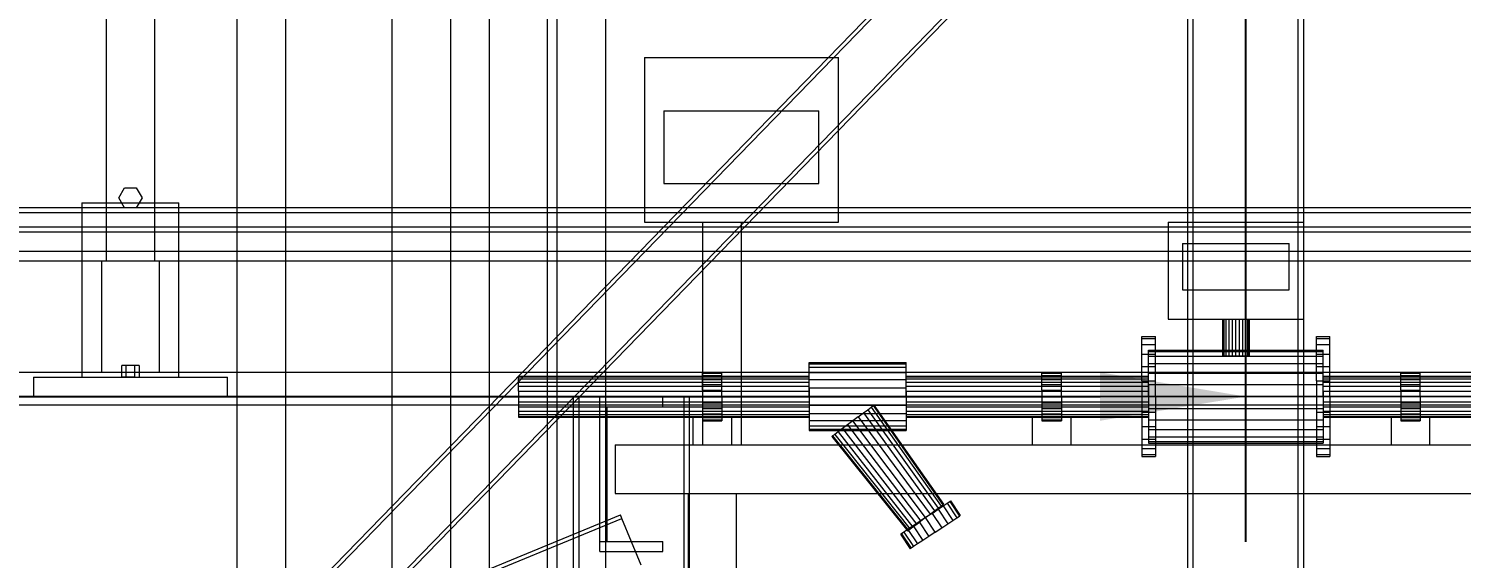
# Model space of a CAD drawing. Header units: millimetres. Extents: x -1970 to 34302, y -65268 to 6837.
# Drawn here: x 12015 to 13492, y 933 to 1480 of the extents above; entities that cross this region are included whole.
import ezdxf

# ---------------------------------------------------------------- set-up
doc = ezdxf.new("R2010")
doc.units = ezdxf.units.MM
for name, color, linetype, lineweight in [('COTAS_O', 1, 'Continuous', 0), ('COTAS_P', 1, 'Continuous', 0), ('lateral_dos-mix', 7, 'Continuous', 0), ('lateral_dosificador', 7, 'Continuous', 0), ('lateral_mezcladora', 7, 'Continuous', 0)]:
    doc.layers.add(name, color=color, linetype=linetype, lineweight=lineweight)
doc.dimstyles.new('R19_100', dxfattribs={"dimtxt": 250, "dimasz": 150, "dimexe": 150, "dimexo": 80, "dimgap": 100, "dimtad": 1, "dimtih": 1, "dimtoh": 1, "dimdsep": 46, "dimcen": 0.09, "dimadec": 0, "dimazin": 0, "dimtfac": 1, "dimtdec": 4, "dimtofl": 0, "dimtmove": 0, "dimatfit": 3, "dimfxl": 1, "dimtolj": 1, "dimtzin": 0, "dimarcsym": 0})

# ---------------------------------------------------------------- blocks, each defined once
blk = doc.blocks.new('*D14')
at = {"layer": 'COTAS_P', "color": 0, "lineweight": -2, "transparency": 16777216}
for p, q in [((11569.5, 1920), (11569.5, 950)), ((13269.5, 1920), (13269.5, 950)), ((11719.5, 1100), (13119.5, 1100))]:
    blk.add_line(p, q, dxfattribs=at)
at = {"layer": 'COTAS_P', "color": 0, "transparency": 16777216}
for points in [[(11719.5, 1125), (11719.5, 1075), (11569.5, 1100)], [(13119.5, 1125), (13119.5, 1075), (13269.5, 1100)]]:
    blk.add_solid(points, dxfattribs=at)
at = {"layer": 'Defpoints', "color": 0, "transparency": 16777216}
for p in [(11569.5, 2000), (13269.5, 2000), (13269.5, 1100)]:
    blk.add_point(p, dxfattribs=at)
blk = doc.blocks.new('*D16')
at = {"layer": 'COTAS_O', "color": 0, "lineweight": -2, "transparency": 16777216}
for p, q in [((10569.5, 1020), (10569.5, 50)), ((16769.5, 1020), (16769.5, 50)), ((10719.5, 200), (16619.5, 200))]:
    blk.add_line(p, q, dxfattribs=at)
at = {"layer": 'COTAS_O', "color": 0, "transparency": 16777216}
for points in [[(10719.5, 225), (10719.5, 175), (10569.5, 200)], [(16619.5, 225), (16619.5, 175), (16769.5, 200)]]:
    blk.add_solid(points, dxfattribs=at)
at = {"layer": 'Defpoints', "color": 0, "transparency": 16777216}
for p in [(10569.5, 1100), (16769.5, 1100), (16769.5, 200)]:
    blk.add_point(p, dxfattribs=at)

msp = doc.modelspace()

# ---------------------------------------------------------------- linework, layer by layer
at = {"layer": 'lateral_dos-mix'}
for p, q in [((12229.529, 20), (12229.529, 2717.5)), ((12279.529, 2717.5), (12279.529, 20)), ((12559.529, 20), (12559.529, 2717.5)), ((12609.529, 2717.5), (12609.529, 20)), ((12229.529, 20), (12229.529, 2422.5)), ((12279.529, 2422.5), (12279.529, 20)), ((12559.529, 20), (12559.529, 2422.5)), ((12609.529, 2422.5), (12609.529, 20)), ((12389.529, 20), (12389.529, 2277.101)), ((12449.529, 2277.101), (12449.529, 20))]:
    msp.add_line(p, q, dxfattribs=at)
at = {"layer": 'lateral_dosificador'}
for p, q in [((13209.529, 2000), (13209.529, 12)), ((13215.529, 12), (13215.529, 2000)), ((13323.529, 2000), (13323.529, 12)), ((13329.529, 12), (13329.529, 2000)), ((11548.01, 120.904), (13248.01, 1870.904)), ((11550.879, 118.116), (13250.879, 1868.116)), ((11588.178, 81.884), (13288.178, 1831.884)), ((11591.047, 79.096), (13291.047, 1829.096))]:
    msp.add_line(p, q, dxfattribs=at)
at = {"layer": 'lateral_mezcladora'}
for p, q in [((12489.529, 2610), (12489.529, 20)), ((12549.529, 20), (12549.529, 2610)), ((12094.529, 2270), (12094.529, 1240)), ((12144.529, 1240), (12144.529, 2270)), ((12649.529, 1450), (12849.529, 1450)), ((12649.529, 1450), (12649.529, 1280)), ((12849.529, 1280), (12849.529, 1450)), ((12669.529, 1395), (12829.529, 1395)), ((12669.529, 1395), (12669.529, 1320)), ((12829.529, 1320), (12829.529, 1395)), ((12107.529, 1305), (12113.529, 1315.392)), ((12113.529, 1315.392), (12125.529, 1315.392)), ((12125.529, 1315.392), (12131.529, 1305)), ((12669.529, 1320), (12829.529, 1320)), ((12113.529, 1294.608), (12107.529, 1305)), ((12131.529, 1305), (12125.529, 1294.608)), ((10569.529, 1295), (16769.529, 1295)), ((10594.529, 1290), (16169.529, 1290)), ((12069.529, 1300), (12169.529, 1300)), ((12069.529, 1300), (12069.529, 1120)), ((12125.529, 1294.608), (12113.529, 1294.608)), ((12169.529, 1120), (12169.529, 1300)), ((10569.529, 1275), (16769.529, 1275)), ((12649.529, 1280), (12849.529, 1280)), ((12709.529, 1280), (12749.529, 1280)), ((12709.529, 1280), (12709.529, 1050)), ((12749.529, 1050), (12749.529, 1280)), ((13189.529, 1280), (13329.529, 1280)), ((13189.529, 1280), (13189.529, 1180)), ((13329.529, 1180), (13329.529, 1280)), ((10594.529, 1270), (16169.529, 1270)), ((13204.529, 1258), (13314.529, 1258)), ((13204.529, 1258), (13204.529, 1210)), ((13314.529, 1210), (13314.529, 1258)), ((10569.529, 1250), (16769.529, 1250)), ((10569.529, 1240), (16769.529, 1240)), ((12089.529, 1240), (12149.529, 1240)), ((12089.529, 1240), (12089.529, 1125)), ((12094.529, 1240), (12144.529, 1240)), ((12149.529, 1125), (12149.529, 1240)), ((13204.529, 1210), (13314.529, 1210)), ((13189.529, 1180), (13329.529, 1180)), ((13245.529, 1180), (13246.006, 1180)), ((13245.529, 1180), (13245.529, 1142)), ((13246.006, 1180), (13247.404, 1180)), ((13246.006, 1142), (13246.006, 1180)), ((13247.404, 1180), (13249.629, 1180)), ((13247.404, 1142), (13247.404, 1180)), ((13249.629, 1180), (13252.529, 1180)), ((13249.629, 1142), (13249.629, 1180)), ((13252.529, 1180), (13255.905, 1180)), ((13252.529, 1142), (13252.529, 1180)), ((13255.905, 1180), (13259.529, 1180)), ((13255.905, 1142), (13255.905, 1180)), ((13259.529, 1180), (13263.152, 1180)), ((13259.529, 1142), (13259.529, 1180)), ((13263.152, 1180), (13266.529, 1180)), ((13263.152, 1142), (13263.152, 1180)), ((13266.529, 1180), (13269.428, 1180)), ((13266.529, 1142), (13266.529, 1180)), ((13269.428, 1180), (13271.653, 1180)), ((13269.428, 1142), (13269.428, 1180)), ((13271.653, 1180), (13273.052, 1180)), ((13271.653, 1142), (13271.653, 1180)), ((13273.052, 1180), (13273.529, 1180)), ((13273.052, 1142), (13273.052, 1180)), ((13273.529, 1142), (13273.529, 1180)), ((13162.529, 1159.887), (13162.529, 1162)), ((13162.529, 1162), (13176.529, 1162)), ((13162.529, 1153.694), (13162.529, 1159.887)), ((13162.529, 1159.887), (13176.529, 1159.887)), ((13162.529, 1143.841), (13162.529, 1153.694)), ((13162.529, 1153.694), (13176.529, 1153.694)), ((13176.529, 1159.887), (13176.529, 1162)), ((13176.529, 1153.694), (13176.529, 1159.887)), ((13176.529, 1143.841), (13176.529, 1153.694)), ((13342.529, 1159.887), (13342.529, 1162)), ((13342.529, 1162), (13356.529, 1162)), ((13342.529, 1153.694), (13342.529, 1159.887)), ((13342.529, 1159.887), (13356.529, 1159.887)), ((13342.529, 1143.841), (13342.529, 1153.694)), ((13342.529, 1153.694), (13356.529, 1153.694)), ((13356.529, 1159.887), (13356.529, 1162)), ((13356.529, 1153.694), (13356.529, 1159.887)), ((13356.529, 1143.841), (13356.529, 1153.694)), ((13162.529, 1131), (13162.529, 1143.841)), ((13162.529, 1143.841), (13176.529, 1143.841)), ((13169.529, 1146.364), (13169.529, 1148)), ((13169.529, 1148), (13349.529, 1148)), ((13169.529, 1141.569), (13169.529, 1146.364)), ((13169.529, 1146.364), (13349.529, 1146.364)), ((13169.529, 1133.941), (13169.529, 1141.569)), ((13169.529, 1141.569), (13349.529, 1141.569)), ((13176.529, 1131), (13176.529, 1143.841)), ((13246.006, 1142), (13245.529, 1142)), ((13246.006, 1142), (13247.404, 1142)), ((13247.404, 1142), (13249.629, 1142)), ((13249.629, 1142), (13252.529, 1142)), ((13252.529, 1142), (13255.905, 1142)), ((13255.905, 1142), (13259.529, 1142)), ((13259.529, 1142), (13263.152, 1142)), ((13263.152, 1142), (13266.529, 1142)), ((13266.529, 1142), (13269.428, 1142)), ((13269.428, 1142), (13271.653, 1142)), ((13271.653, 1142), (13273.052, 1142)), ((13273.052, 1142), (13273.529, 1142)), ((13342.529, 1131), (13342.529, 1143.841)), ((13342.529, 1143.841), (13356.529, 1143.841)), ((13349.529, 1146.364), (13349.529, 1148)), ((13349.529, 1141.569), (13349.529, 1146.364)), ((13349.529, 1133.941), (13349.529, 1141.569)), ((13356.529, 1131), (13356.529, 1143.841)), ((10569.529, 1125), (16769.529, 1125)), ((12089.529, 1125), (12149.529, 1125)), ((12115.029, 1132), (12110.529, 1132)), ((12110.529, 1120), (12110.529, 1132)), ((12124.029, 1132), (12115.029, 1132)), ((12115.029, 1120), (12115.029, 1132)), ((12128.529, 1132), (12124.029, 1132)), ((12124.029, 1120), (12124.029, 1132)), ((12128.529, 1132), (12128.529, 1120)), ((12709.529, 1124.148), (12709.529, 1125)), ((12709.529, 1125), (12729.529, 1125)), ((12709.529, 1121.651), (12709.529, 1124.148)), ((12709.529, 1124.148), (12729.529, 1124.148)), ((12729.529, 1124.148), (12729.529, 1125)), ((12729.529, 1121.651), (12729.529, 1124.148)), ((12819.529, 1133.807), (12819.529, 1135)), ((12819.529, 1135), (12919.529, 1135)), ((12819.529, 1130.311), (12819.529, 1133.807)), ((12819.529, 1133.807), (12919.529, 1133.807)), ((12819.529, 1124.749), (12819.529, 1130.311)), ((12819.529, 1130.311), (12919.529, 1130.311)), ((12819.529, 1117.5), (12819.529, 1124.749)), ((12819.529, 1124.749), (12919.529, 1124.749)), ((12919.529, 1133.807), (12919.529, 1135)), ((12919.529, 1130.311), (12919.529, 1133.807)), ((12919.529, 1124.749), (12919.529, 1130.311)), ((12919.529, 1117.5), (12919.529, 1124.749)), ((13059.529, 1124.148), (13059.529, 1125)), ((13059.529, 1125), (13079.529, 1125)), ((13059.529, 1121.651), (13059.529, 1124.148)), ((13059.529, 1124.148), (13079.529, 1124.148)), ((13079.529, 1124.148), (13079.529, 1125)), ((13079.529, 1121.651), (13079.529, 1124.148)), ((13162.529, 1116.047), (13162.529, 1131)), ((13162.529, 1131), (13176.529, 1131)), ((13169.529, 1124), (13169.529, 1133.941)), ((13169.529, 1133.941), (13349.529, 1133.941)), ((13169.529, 1112.423), (13169.529, 1124)), ((13169.529, 1124), (13349.529, 1124)), ((13176.529, 1116.047), (13176.529, 1131)), ((13342.529, 1116.047), (13342.529, 1131)), ((13342.529, 1131), (13356.529, 1131)), ((13349.529, 1124), (13349.529, 1133.941)), ((13349.529, 1112.423), (13349.529, 1124)), ((13356.529, 1116.047), (13356.529, 1131)), ((13429.529, 1124.148), (13429.529, 1125)), ((13429.529, 1125), (13449.529, 1125)), ((13429.529, 1121.651), (13429.529, 1124.148)), ((13429.529, 1124.148), (13449.529, 1124.148)), ((13449.529, 1124.148), (13449.529, 1125)), ((13449.529, 1121.651), (13449.529, 1124.148)), ((12019.529, 1120), (12219.529, 1120)), ((12019.529, 1120), (12019.529, 1100)), ((12069.529, 1120), (12169.529, 1120)), ((12115.029, 1120), (12110.529, 1120)), ((12124.029, 1120), (12115.029, 1120)), ((12124.029, 1120), (12128.529, 1120)), ((12219.529, 1100), (12219.529, 1120)), ((12519.529, 1120.478), (12519.529, 1121.2)), ((12519.529, 1121.2), (12819.529, 1121.2)), ((12519.529, 1118.36), (12519.529, 1120.478)), ((12519.529, 1120.478), (12819.529, 1120.478)), ((12519.529, 1114.991), (12519.529, 1118.36)), ((12519.529, 1118.36), (12819.529, 1118.36)), ((12519.529, 1110.6), (12519.529, 1114.991)), ((12519.529, 1114.991), (12819.529, 1114.991)), ((12519.529, 1105.487), (12519.529, 1110.6)), ((12519.529, 1110.6), (12819.529, 1110.6)), ((12709.529, 1117.678), (12709.529, 1121.651)), ((12709.529, 1121.651), (12729.529, 1121.651)), ((12709.529, 1112.5), (12709.529, 1117.678)), ((12709.529, 1117.678), (12729.529, 1117.678)), ((12709.529, 1106.47), (12709.529, 1112.5)), ((12709.529, 1112.5), (12729.529, 1112.5)), ((12729.529, 1117.678), (12729.529, 1121.651)), ((12729.529, 1112.5), (12729.529, 1117.678)), ((12729.529, 1106.47), (12729.529, 1112.5)), ((12819.529, 1120.478), (12819.529, 1121.2)), ((12819.529, 1118.36), (12819.529, 1120.478)), ((12819.529, 1114.991), (12819.529, 1118.36)), ((12819.529, 1109.059), (12819.529, 1117.5)), ((12819.529, 1117.5), (12919.529, 1117.5)), ((12819.529, 1110.6), (12819.529, 1114.991)), ((12819.529, 1105.487), (12819.529, 1110.6)), ((12819.529, 1109.059), (12819.529, 1100)), ((12819.529, 1109.059), (12919.529, 1109.059)), ((12919.529, 1120.478), (12919.529, 1121.2)), ((12919.529, 1121.2), (13169.529, 1121.2)), ((12919.529, 1118.36), (12919.529, 1120.478)), ((12919.529, 1120.478), (13169.529, 1120.478)), ((12919.529, 1114.991), (12919.529, 1118.36)), ((12919.529, 1118.36), (13169.529, 1118.36)), ((12919.529, 1109.059), (12919.529, 1117.5)), ((12919.529, 1110.6), (12919.529, 1114.991)), ((12919.529, 1114.991), (13169.529, 1114.991)), ((12919.529, 1105.487), (12919.529, 1110.6)), ((12919.529, 1110.6), (13169.529, 1110.6)), ((12919.529, 1100), (12919.529, 1109.059)), ((13059.529, 1117.678), (13059.529, 1121.651)), ((13059.529, 1121.651), (13079.529, 1121.651)), ((13059.529, 1112.5), (13059.529, 1117.678)), ((13059.529, 1117.678), (13079.529, 1117.678)), ((13059.529, 1106.47), (13059.529, 1112.5)), ((13059.529, 1112.5), (13079.529, 1112.5)), ((13079.529, 1117.678), (13079.529, 1121.651)), ((13079.529, 1112.5), (13079.529, 1117.678)), ((13079.529, 1106.47), (13079.529, 1112.5)), ((13162.529, 1116.047), (13162.529, 1100)), ((13162.529, 1116.047), (13176.529, 1116.047)), ((13169.529, 1120.478), (13169.529, 1121.2)), ((13169.529, 1118.36), (13169.529, 1120.478)), ((13169.529, 1114.991), (13169.529, 1118.36)), ((13169.529, 1110.6), (13169.529, 1114.991)), ((13169.529, 1112.423), (13169.529, 1100)), ((13169.529, 1112.423), (13349.529, 1112.423)), ((13169.529, 1105.487), (13169.529, 1110.6)), ((13176.529, 1100), (13176.529, 1116.047)), ((13342.529, 1116.047), (13342.529, 1100)), ((13342.529, 1116.047), (13356.529, 1116.047)), ((13349.529, 1120.478), (13349.529, 1121.2)), ((13349.529, 1121.2), (13569.529, 1121.2)), ((13349.529, 1118.36), (13349.529, 1120.478)), ((13349.529, 1120.478), (13569.529, 1120.478)), ((13349.529, 1114.991), (13349.529, 1118.36)), ((13349.529, 1118.36), (13569.529, 1118.36)), ((13349.529, 1110.6), (13349.529, 1114.991)), ((13349.529, 1114.991), (13569.529, 1114.991)), ((13349.529, 1100), (13349.529, 1112.423)), ((13349.529, 1105.487), (13349.529, 1110.6)), ((13349.529, 1110.6), (13569.529, 1110.6)), ((13356.529, 1100), (13356.529, 1116.047)), ((13429.529, 1117.678), (13429.529, 1121.651)), ((13429.529, 1121.651), (13449.529, 1121.651)), ((13429.529, 1112.5), (13429.529, 1117.678)), ((13429.529, 1117.678), (13449.529, 1117.678)), ((13429.529, 1106.47), (13429.529, 1112.5)), ((13429.529, 1112.5), (13449.529, 1112.5)), ((13449.529, 1117.678), (13449.529, 1121.651)), ((13449.529, 1112.5), (13449.529, 1117.678)), ((13449.529, 1106.47), (13449.529, 1112.5)), ((10494.529, 1100), (16814.529, 1100)), ((10569.529, 1100), (16769.529, 1100)), ((12019.529, 1100), (12219.529, 1100)), ((12519.529, 1105.487), (12519.529, 1100)), ((12519.529, 1105.487), (12819.529, 1105.487)), ((12519.529, 1100), (12519.529, 1094.513)), ((12819.529, 1100), (12519.529, 1100)), ((12519.529, 1094.513), (12519.529, 1089.4)), ((12519.529, 1094.513), (12819.529, 1094.513)), ((12576.195, 1100), (12696.195, 1100)), ((12576.195, 1100), (12576.195, 12)), ((12576.195, 1100), (12582.195, 1100)), ((12582.195, 12), (12582.195, 1100)), ((12603.695, 1100), (12668.695, 1100)), ((12603.695, 1089.5), (12603.695, 1100)), ((12668.695, 1089.5), (12668.695, 1100)), ((12690.195, 1100), (12696.195, 1100)), ((12690.195, 1100), (12690.195, 12)), ((12696.195, 12), (12696.195, 1100)), ((12709.529, 1106.47), (12709.529, 1100)), ((12709.529, 1106.47), (12729.529, 1106.47)), ((12709.529, 1100), (12709.529, 1093.53)), ((12729.529, 1100), (12709.529, 1100)), ((12709.529, 1093.53), (12709.529, 1087.5)), ((12709.529, 1093.53), (12729.529, 1093.53)), ((12729.529, 1100), (12729.529, 1106.47)), ((12729.529, 1100), (12729.529, 1093.53)), ((12729.529, 1093.53), (12729.529, 1087.5)), ((12819.529, 1100), (12819.529, 1105.487)), ((12819.529, 1100), (12819.529, 1094.513)), ((12819.529, 1100), (12819.529, 1090.941)), ((12919.529, 1100), (12819.529, 1100)), ((12819.529, 1094.513), (12819.529, 1089.4)), ((12919.529, 1105.487), (12919.529, 1100)), ((12919.529, 1105.487), (13169.529, 1105.487)), ((12919.529, 1100), (12919.529, 1094.513)), ((13169.529, 1100), (12919.529, 1100)), ((12919.529, 1100), (12919.529, 1090.941)), ((12919.529, 1094.513), (12919.529, 1089.4)), ((12919.529, 1094.513), (13169.529, 1094.513)), ((13059.529, 1106.47), (13059.529, 1100)), ((13059.529, 1106.47), (13079.529, 1106.47)), ((13059.529, 1100), (13059.529, 1093.53)), ((13079.529, 1100), (13059.529, 1100)), ((13059.529, 1093.53), (13059.529, 1087.5)), ((13059.529, 1093.53), (13079.529, 1093.53)), ((13079.529, 1100), (13079.529, 1106.47)), ((13079.529, 1100), (13079.529, 1093.53)), ((13079.529, 1093.53), (13079.529, 1087.5)), ((13162.529, 1100), (13162.529, 1083.953)), ((13176.529, 1100), (13162.529, 1100)), ((13169.529, 1100), (13169.529, 1105.487)), ((13169.529, 1100), (13169.529, 1094.513)), ((13169.529, 1100), (13169.529, 1087.577)), ((13349.529, 1100), (13169.529, 1100)), ((13169.529, 1094.513), (13169.529, 1089.4)), ((13176.529, 1100), (13176.529, 1083.953)), ((13342.529, 1100), (13342.529, 1083.953)), ((13356.529, 1100), (13342.529, 1100)), ((13349.529, 1105.487), (13349.529, 1100)), ((13349.529, 1105.487), (13569.529, 1105.487)), ((13349.529, 1100), (13349.529, 1094.513)), ((13569.529, 1100), (13349.529, 1100)), ((13349.529, 1100), (13349.529, 1087.577)), ((13349.529, 1094.513), (13349.529, 1089.4)), ((13349.529, 1094.513), (13569.529, 1094.513)), ((13356.529, 1100), (13356.529, 1083.953)), ((13429.529, 1106.47), (13429.529, 1100)), ((13429.529, 1106.47), (13449.529, 1106.47)), ((13429.529, 1100), (13429.529, 1093.53)), ((13449.529, 1100), (13429.529, 1100)), ((13429.529, 1093.53), (13429.529, 1087.5)), ((13429.529, 1093.53), (13449.529, 1093.53)), ((13449.529, 1100), (13449.529, 1106.47)), ((13449.529, 1100), (13449.529, 1093.53)), ((13449.529, 1093.53), (13449.529, 1087.5)), ((10494.529, 1091.5), (16814.529, 1091.5)), ((10569.529, 1091.5), (16769.529, 1091.5)), ((12519.529, 1089.4), (12519.529, 1085.009)), ((12519.529, 1089.4), (12819.529, 1089.4)), ((12519.529, 1085.009), (12519.529, 1081.64)), ((12519.529, 1085.009), (12819.529, 1085.009)), ((12519.529, 1081.64), (12519.529, 1079.522)), ((12519.529, 1081.64), (12819.529, 1081.64)), ((12519.529, 1079.522), (12519.529, 1078.8)), ((12519.529, 1079.522), (12819.529, 1079.522)), ((12519.529, 1078.8), (12819.529, 1078.8)), ((12603.695, 1089.5), (12668.695, 1089.5)), ((12603.695, 1089.5), (12611.195, 1089.5)), ((12603.695, 950.5), (12603.695, 1089.5)), ((12611.195, 950.5), (12611.195, 1089.5)), ((12699.529, 1078.8), (12739.529, 1078.8)), ((12699.529, 1078.8), (12699.529, 1050)), ((12709.529, 1087.5), (12709.529, 1082.322)), ((12709.529, 1087.5), (12729.529, 1087.5)), ((12709.529, 1082.322), (12709.529, 1078.349)), ((12709.529, 1082.322), (12729.529, 1082.322)), ((12729.529, 1087.5), (12729.529, 1082.322)), ((12729.529, 1082.322), (12729.529, 1078.349)), ((12739.529, 1050), (12739.529, 1078.8)), ((12819.529, 1090.941), (12819.529, 1082.5)), ((12819.529, 1090.941), (12919.529, 1090.941)), ((12819.529, 1089.4), (12819.529, 1085.009)), ((12819.529, 1085.009), (12819.529, 1081.64)), ((12819.529, 1082.5), (12819.529, 1075.251)), ((12819.529, 1082.5), (12919.529, 1082.5)), ((12819.529, 1081.64), (12819.529, 1079.522)), ((12819.529, 1079.522), (12819.529, 1078.8)), ((12870.119, 1079.193), (12864.529, 1075)), ((12870.119, 1079.193), (12875.329, 1083.1)), ((12870.119, 1079.193), (12944.291, 978.572)), ((12875.329, 1083.1), (12879.802, 1086.455)), ((12875.329, 1083.1), (12948.729, 981.9)), ((12879.802, 1086.455), (12883.235, 1089.03)), ((12879.802, 1086.455), (12952.539, 984.758)), ((12883.235, 1089.03), (12885.393, 1090.648)), ((12883.235, 1089.03), (12955.463, 986.951)), ((12885.393, 1090.648), (12886.129, 1091.2)), ((12885.393, 1090.648), (12957.302, 988.33)), ((12886.129, 1091.2), (12957.929, 988.8)), ((12919.529, 1090.941), (12919.529, 1082.5)), ((12919.529, 1089.4), (12919.529, 1085.009)), ((12919.529, 1089.4), (13169.529, 1089.4)), ((12919.529, 1085.009), (12919.529, 1081.64)), ((12919.529, 1085.009), (13169.529, 1085.009)), ((12919.529, 1082.5), (12919.529, 1075.251)), ((12919.529, 1081.64), (12919.529, 1079.522)), ((12919.529, 1081.64), (13169.529, 1081.64)), ((12919.529, 1079.522), (12919.529, 1078.8)), ((12919.529, 1079.522), (13169.529, 1079.522)), ((12919.529, 1078.8), (13169.529, 1078.8)), ((13049.529, 1078.8), (13089.529, 1078.8)), ((13049.529, 1078.8), (13049.529, 1050)), ((13059.529, 1087.5), (13059.529, 1082.322)), ((13059.529, 1087.5), (13079.529, 1087.5)), ((13059.529, 1082.322), (13059.529, 1078.349)), ((13059.529, 1082.322), (13079.529, 1082.322)), ((13079.529, 1087.5), (13079.529, 1082.322)), ((13079.529, 1082.322), (13079.529, 1078.349)), ((13089.529, 1050), (13089.529, 1078.8)), ((13162.529, 1083.953), (13162.529, 1069)), ((13162.529, 1083.953), (13176.529, 1083.953)), ((13169.529, 1089.4), (13169.529, 1085.009)), ((13169.529, 1087.577), (13169.529, 1076)), ((13169.529, 1087.577), (13349.529, 1087.577)), ((13169.529, 1085.009), (13169.529, 1081.64)), ((13169.529, 1081.64), (13169.529, 1079.522)), ((13169.529, 1079.522), (13169.529, 1078.8)), ((13176.529, 1083.953), (13176.529, 1069)), ((13342.529, 1083.953), (13342.529, 1069)), ((13342.529, 1083.953), (13356.529, 1083.953)), ((13349.529, 1089.4), (13349.529, 1085.009)), ((13349.529, 1089.4), (13569.529, 1089.4)), ((13349.529, 1087.577), (13349.529, 1076)), ((13349.529, 1085.009), (13349.529, 1081.64)), ((13349.529, 1085.009), (13569.529, 1085.009)), ((13349.529, 1081.64), (13349.529, 1079.522)), ((13349.529, 1081.64), (13569.529, 1081.64)), ((13349.529, 1079.522), (13349.529, 1078.8)), ((13349.529, 1079.522), (13569.529, 1079.522)), ((13349.529, 1078.8), (13569.529, 1078.8)), ((13356.529, 1083.953), (13356.529, 1069)), ((13419.529, 1078.8), (13459.529, 1078.8)), ((13419.529, 1078.8), (13419.529, 1050)), ((13429.529, 1087.5), (13429.529, 1082.322)), ((13429.529, 1087.5), (13449.529, 1087.5)), ((13429.529, 1082.322), (13429.529, 1078.349)), ((13429.529, 1082.322), (13449.529, 1082.322)), ((13449.529, 1087.5), (13449.529, 1082.322)), ((13449.529, 1082.322), (13449.529, 1078.349)), ((13459.529, 1050), (13459.529, 1078.8)), ((12709.529, 1078.349), (12709.529, 1075.852)), ((12709.529, 1078.349), (12729.529, 1078.349)), ((12709.529, 1075.852), (12709.529, 1075)), ((12709.529, 1075.852), (12729.529, 1075.852)), ((12709.529, 1075), (12729.529, 1075)), ((12729.529, 1078.349), (12729.529, 1075.852)), ((12729.529, 1075.852), (12729.529, 1075)), ((12819.529, 1075.251), (12819.529, 1069.689)), ((12819.529, 1075.251), (12919.529, 1075.251)), ((12819.529, 1069.689), (12819.529, 1066.193)), ((12819.529, 1069.689), (12919.529, 1069.689)), ((12819.529, 1066.193), (12819.529, 1065)), ((12819.529, 1066.193), (12919.529, 1066.193)), ((12819.529, 1065), (12919.529, 1065)), ((12853.729, 1066.9), (12849.255, 1063.545)), ((12858.938, 1070.807), (12853.729, 1066.9)), ((12853.729, 1066.9), (12930.329, 968.1)), ((12864.529, 1075), (12858.938, 1070.807)), ((12858.938, 1070.807), (12934.766, 971.428)), ((12939.529, 975), (12864.529, 1075)), ((12919.529, 1075.251), (12919.529, 1069.689)), ((12919.529, 1069.689), (12919.529, 1066.193)), ((12919.529, 1066.193), (12919.529, 1065)), ((13059.529, 1078.349), (13059.529, 1075.852)), ((13059.529, 1078.349), (13079.529, 1078.349)), ((13059.529, 1075.852), (13059.529, 1075)), ((13059.529, 1075.852), (13079.529, 1075.852)), ((13059.529, 1075), (13079.529, 1075)), ((13079.529, 1078.349), (13079.529, 1075.852)), ((13079.529, 1075.852), (13079.529, 1075)), ((13162.529, 1069), (13162.529, 1056.159)), ((13162.529, 1069), (13176.529, 1069)), ((13169.529, 1076), (13169.529, 1066.059)), ((13169.529, 1076), (13349.529, 1076)), ((13169.529, 1066.059), (13169.529, 1058.431)), ((13169.529, 1066.059), (13349.529, 1066.059)), ((13176.529, 1069), (13176.529, 1056.159)), ((13342.529, 1069), (13342.529, 1056.159)), ((13342.529, 1069), (13356.529, 1069)), ((13349.529, 1076), (13349.529, 1066.059)), ((13349.529, 1066.059), (13349.529, 1058.431)), ((13356.529, 1069), (13356.529, 1056.159)), ((13429.529, 1078.349), (13429.529, 1075.852)), ((13429.529, 1078.349), (13449.529, 1078.349)), ((13429.529, 1075.852), (13429.529, 1075)), ((13429.529, 1075.852), (13449.529, 1075.852)), ((13429.529, 1075), (13449.529, 1075)), ((13449.529, 1078.349), (13449.529, 1075.852)), ((13449.529, 1075.852), (13449.529, 1075)), ((12619.529, 1050), (14919.529, 1050)), ((12619.529, 1050), (12619.529, 1000)), ((12699.529, 1050), (12739.529, 1050)), ((12709.529, 1050), (12749.529, 1050)), ((12843.665, 1059.352), (12842.929, 1058.8)), ((12842.929, 1058.8), (12921.129, 961.2)), ((12845.822, 1060.97), (12843.665, 1059.352)), ((12843.665, 1059.352), (12921.756, 961.67)), ((12849.255, 1063.545), (12845.822, 1060.97)), ((12845.822, 1060.97), (12923.594, 963.049)), ((12849.255, 1063.545), (12926.518, 965.242)), ((13049.529, 1050), (13089.529, 1050)), ((13162.529, 1056.159), (13162.529, 1046.306)), ((13162.529, 1056.159), (13176.529, 1056.159)), ((13169.529, 1058.431), (13169.529, 1053.636)), ((13169.529, 1058.431), (13349.529, 1058.431)), ((13169.529, 1053.636), (13169.529, 1052)), ((13169.529, 1053.636), (13349.529, 1053.636)), ((13169.529, 1052), (13349.529, 1052)), ((13176.529, 1056.159), (13176.529, 1046.306)), ((13342.529, 1056.159), (13342.529, 1046.306)), ((13342.529, 1056.159), (13356.529, 1056.159)), ((13349.529, 1058.431), (13349.529, 1053.636)), ((13349.529, 1053.636), (13349.529, 1052)), ((13356.529, 1056.159), (13356.529, 1046.306)), ((13419.529, 1050), (13459.529, 1050)), ((13162.529, 1046.306), (13162.529, 1040.113)), ((13162.529, 1046.306), (13176.529, 1046.306)), ((13162.529, 1040.113), (13162.529, 1038)), ((13162.529, 1040.113), (13176.529, 1040.113)), ((13162.529, 1038), (13176.529, 1038)), ((13176.529, 1046.306), (13176.529, 1040.113)), ((13176.529, 1040.113), (13176.529, 1038)), ((13342.529, 1046.306), (13342.529, 1040.113)), ((13342.529, 1046.306), (13356.529, 1046.306)), ((13342.529, 1040.113), (13342.529, 1038)), ((13342.529, 1040.113), (13356.529, 1040.113)), ((13342.529, 1038), (13356.529, 1038)), ((13356.529, 1046.306), (13356.529, 1040.113)), ((13356.529, 1040.113), (13356.529, 1038)), ((12619.529, 1000), (14919.529, 1000)), ((12694.529, 1000), (12744.529, 1000)), ((12694.529, 1000), (12694.529, 20)), ((12744.529, 20), (12744.529, 1000)), ((12961.866, 989.892), (12964.443, 991.61)), ((12964.443, 991.61), (12965.322, 992.196)), ((12964.443, 991.61), (12974.443, 976.61)), ((12965.322, 992.196), (12975.322, 977.196)), ((10558.117, 127.745), (12624.784, 977.745)), ((12626.305, 974.046), (12624.784, 977.745)), ((12946.204, 979.451), (12939.529, 975)), ((12939.529, 975), (12944.291, 978.572)), ((12944.291, 978.572), (12948.729, 981.9)), ((12946.204, 979.451), (12952.425, 983.598)), ((12946.204, 979.451), (12956.204, 964.451)), ((12948.729, 981.9), (12952.539, 984.758)), ((12952.425, 983.598), (12957.767, 987.159)), ((12952.425, 983.598), (12962.425, 968.598)), ((12952.539, 984.758), (12955.463, 986.951)), ((12955.463, 986.951), (12957.302, 988.33)), ((12957.302, 988.33), (12957.929, 988.8)), ((12957.767, 987.159), (12961.866, 989.892)), ((12957.767, 987.159), (12967.767, 972.159)), ((12961.866, 989.892), (12971.866, 974.892)), ((12971.866, 974.892), (12974.443, 976.61)), ((12974.443, 976.61), (12975.322, 977.196)), ((10559.639, 124.046), (12626.305, 974.046)), ((12646.085, 925.954), (12626.305, 974.046)), ((12921.29, 962.841), (12917.191, 960.108)), ((12921.756, 961.67), (12921.129, 961.2)), ((12926.632, 966.402), (12921.29, 962.841)), ((12921.29, 962.841), (12931.29, 947.841)), ((12923.594, 963.049), (12921.756, 961.67)), ((12926.518, 965.242), (12923.594, 963.049)), ((12930.329, 968.1), (12926.518, 965.242)), ((12932.853, 970.549), (12926.632, 966.402)), ((12926.632, 966.402), (12936.632, 951.402)), ((12934.766, 971.428), (12930.329, 968.1)), ((12939.529, 975), (12932.853, 970.549)), ((12932.853, 970.549), (12942.853, 955.549)), ((12939.529, 975), (12934.766, 971.428)), ((12949.529, 960), (12939.529, 975)), ((12949.529, 960), (12956.204, 964.451)), ((12956.204, 964.451), (12962.425, 968.598)), ((12962.425, 968.598), (12967.767, 972.159)), ((12967.767, 972.159), (12971.866, 974.892)), ((12603.695, 950.5), (12668.695, 950.5)), ((12603.695, 940), (12603.695, 950.5)), ((12603.695, 950.5), (12611.195, 950.5)), ((12668.695, 940), (12668.695, 950.5)), ((12914.614, 958.39), (12913.735, 957.804)), ((12913.735, 957.804), (12923.735, 942.804)), ((12917.191, 960.108), (12914.614, 958.39)), ((12914.614, 958.39), (12924.614, 943.39)), ((12917.191, 960.108), (12927.191, 945.108)), ((12931.29, 947.841), (12927.191, 945.108)), ((12936.632, 951.402), (12931.29, 947.841)), ((12942.853, 955.549), (12936.632, 951.402)), ((12949.529, 960), (12942.853, 955.549)), ((12603.695, 940), (12668.695, 940)), ((12924.614, 943.39), (12923.735, 942.804)), ((12927.191, 945.108), (12924.614, 943.39))]:
    msp.add_line(p, q, dxfattribs=at)

# ---------------------------------------------------------------- dimensions: what is measured, and where the dimension line sits
at = {"layer": 'COTAS_O'}
dim = msp.add_aligned_dim(p1=(10569.529, 1100), p2=(16769.529, 1100), distance=-900, text='<> O', dimstyle='R19_100', dxfattribs=at)
dim.commit()
dim.dimension.update_dxf_attribs({"geometry": '*D16', "text_midpoint": (13669.529, 200)})
at = {"layer": 'COTAS_P'}
dim = msp.add_aligned_dim(p1=(11569.529, 2000), p2=(13269.529, 2000), distance=-900, text='<> P', dimstyle='R19_100', dxfattribs=at)
dim.commit()
dim.dimension.update_dxf_attribs({"geometry": '*D14', "text_midpoint": (12419.529, 1100)})

doc.saveas('drawing.dxf')
